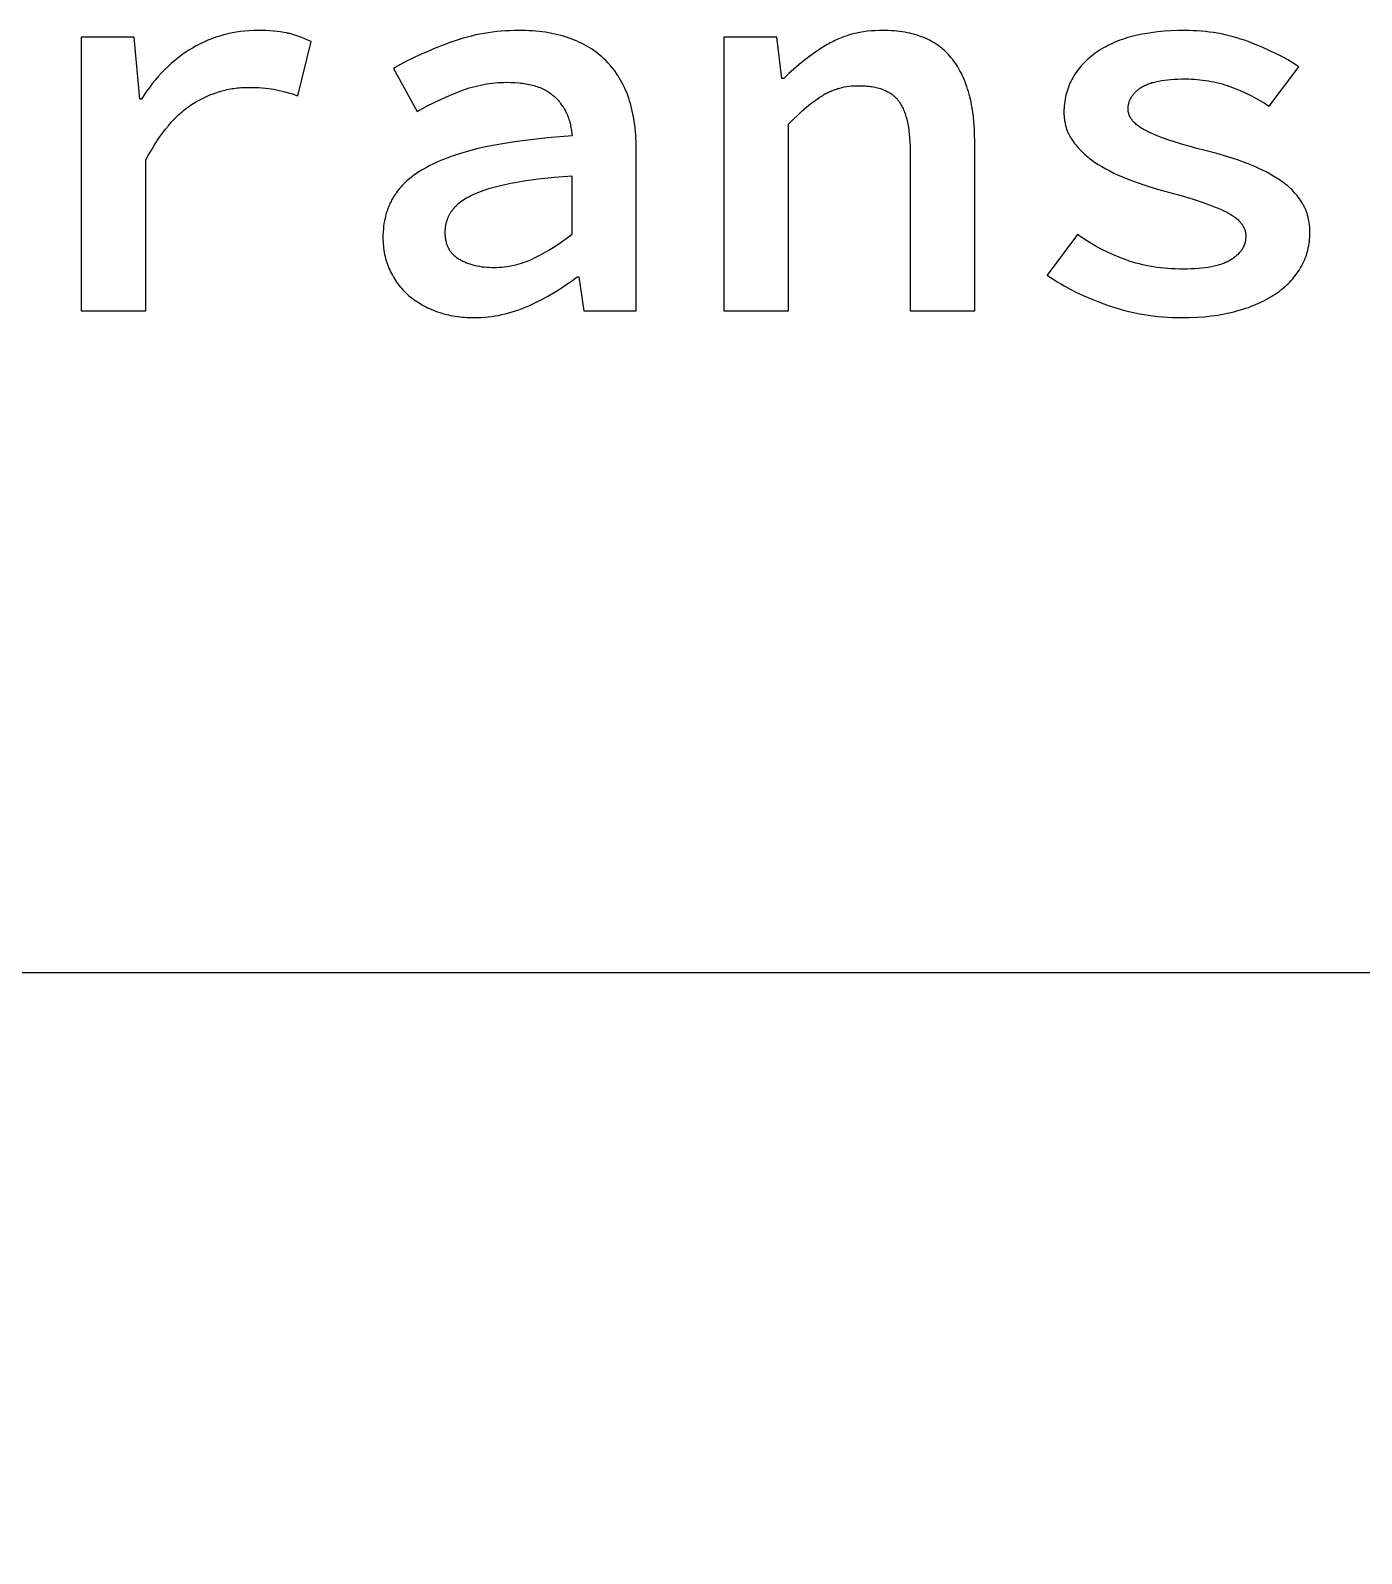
# Model space of a CAD drawing. Extents: x -364 to 3236, y -471 to 545.
# Drawn here: x 1151.5 to 1296.2, y 365.9 to 531.4 of the extents above; entities that cross this region are included whole.
import ezdxf

# ---------------------------------------------------------------- set-up
doc = ezdxf.new("R2010")
doc.units = 0
doc.layers.add('LIVELLO_03', color=3, linetype='CONTINUOUS')

msp = doc.modelspace()

# ---------------------------------------------------------------- linework, layer by layer
at = {"layer": 'LIVELLO_03'}
for points in [[(1163.61, 523.98), (1163.42, 523.98), (1162.82, 530.71), (1157.06, 530.71), (1157.06, 500.95), (1164.09, 500.95), (1164.09, 517.37), (1164.38, 517.91), (1164.68, 518.42), (1164.97, 518.92), (1165.28, 519.39), (1165.58, 519.84), (1165.89, 520.28), (1166.21, 520.69), (1166.53, 521.08), (1166.85, 521.46), (1167.02, 521.63), (1167.18, 521.81), (1167.35, 521.98), (1167.52, 522.14), (1167.68, 522.3), (1167.85, 522.45), (1168.02, 522.6), (1168.19, 522.74), (1168.37, 522.88), (1168.54, 523.01), (1168.71, 523.14), (1168.89, 523.26), (1169.06, 523.38), (1169.24, 523.49), (1169.6, 523.71), (1169.96, 523.9), (1170.32, 524.09), (1170.68, 524.26), (1171.05, 524.42), (1171.41, 524.56), (1171.78, 524.69), (1171.97, 524.75), (1172.15, 524.81), (1172.34, 524.86), (1172.52, 524.91), (1172.71, 524.96), (1172.9, 525), (1173.09, 525.04), (1173.27, 525.08), (1173.46, 525.11), (1173.65, 525.14), (1173.84, 525.17), (1174.03, 525.19), (1174.22, 525.21), (1174.41, 525.22), (1174.6, 525.24), (1174.8, 525.24), (1174.99, 525.25), (1175.18, 525.25), (1175.99, 525.24), (1176.37, 525.22), (1176.73, 525.2), (1177.08, 525.17), (1177.4, 525.13), (1177.71, 525.09), (1178, 525.04), (1178.29, 524.98), (1178.58, 524.92), (1178.89, 524.84), (1179.2, 524.76), (1179.87, 524.57), (1180.58, 524.34), (1182.03, 530.22), (1181.7, 530.38), (1181.37, 530.53), (1181.03, 530.66), (1180.7, 530.79), (1180.38, 530.9), (1180.05, 531), (1179.72, 531.09), (1179.56, 531.12), (1179.39, 531.16), (1179.06, 531.22), (1178.71, 531.28), (1178.34, 531.33), (1177.96, 531.36), (1177.56, 531.39), (1177.15, 531.42), (1176.72, 531.43), (1176.27, 531.43), (1175.79, 531.42), (1175.31, 531.4), (1174.84, 531.37), (1174.37, 531.31), (1173.91, 531.25), (1173.45, 531.16), (1173, 531.07), (1172.55, 530.96), (1172.11, 530.83), (1171.67, 530.69), (1171.24, 530.53), (1170.81, 530.36), (1170.39, 530.17), (1169.97, 529.97), (1169.56, 529.75), (1169.15, 529.52), (1168.75, 529.28), (1168.36, 529.02), (1167.97, 528.75), (1167.59, 528.46), (1167.22, 528.16), (1166.85, 527.85), (1166.49, 527.52), (1166.14, 527.18), (1165.8, 526.83), (1165.47, 526.46), (1165.14, 526.08), (1164.82, 525.69), (1164.5, 525.28), (1164.2, 524.86), (1163.9, 524.43)], [(1189.85, 508.95), (1189.85, 508.71), (1189.86, 508.47), (1189.87, 508.23), (1189.89, 508), (1189.92, 507.77), (1189.95, 507.54), (1189.99, 507.31), (1190.03, 507.09), (1190.08, 506.87), (1190.13, 506.65), (1190.19, 506.44), (1190.26, 506.23), (1190.33, 506.02), (1190.41, 505.81), (1190.49, 505.6), (1190.58, 505.4), (1190.67, 505.2), (1190.77, 505.01), (1190.87, 504.82), (1190.98, 504.63), (1191.09, 504.44), (1191.21, 504.26), (1191.33, 504.08), (1191.45, 503.91), (1191.59, 503.74), (1191.72, 503.57), (1191.86, 503.41), (1192.01, 503.25), (1192.16, 503.09), (1192.31, 502.94), (1192.47, 502.79), (1192.64, 502.64), (1192.8, 502.5), (1192.98, 502.36), (1193.15, 502.23), (1193.33, 502.1), (1193.52, 501.98), (1193.7, 501.85), (1193.9, 501.74), (1194.09, 501.62), (1194.29, 501.51), (1194.49, 501.41), (1194.7, 501.3), (1194.91, 501.21), (1195.12, 501.11), (1195.34, 501.02), (1195.56, 500.94), (1195.79, 500.86), (1196.02, 500.78), (1196.25, 500.71), (1196.48, 500.64), (1196.72, 500.58), (1196.96, 500.52), (1197.2, 500.47), (1197.45, 500.42), (1197.7, 500.38), (1197.95, 500.34), (1198.2, 500.31), (1198.46, 500.28), (1198.72, 500.26), (1198.98, 500.24), (1199.25, 500.23), (1199.52, 500.22), (1199.79, 500.22), (1200.17, 500.23), (1200.54, 500.24), (1200.92, 500.27), (1201.29, 500.3), (1201.67, 500.35), (1202.04, 500.4), (1202.41, 500.47), (1202.78, 500.55), (1203.15, 500.63), (1203.52, 500.73), (1203.88, 500.84), (1204.25, 500.95), (1204.61, 501.08), (1204.97, 501.22), (1205.34, 501.37), (1205.7, 501.52), (1206.41, 501.86), (1207.1, 502.21), (1207.78, 502.57), (1208.45, 502.96), (1209.09, 503.35), (1209.73, 503.77), (1210.34, 504.2), (1210.94, 504.64), (1211.12, 504.64), (1211.67, 500.95), (1217.36, 500.95), (1217.36, 518.58), (1217.35, 519.35), (1217.33, 519.73), (1217.31, 520.1), (1217.28, 520.46), (1217.25, 520.82), (1217.21, 521.17), (1217.16, 521.52), (1217.1, 521.86), (1217.04, 522.2), (1216.98, 522.53), (1216.9, 522.85), (1216.82, 523.17), (1216.74, 523.48), (1216.64, 523.79), (1216.55, 524.09), (1216.44, 524.39), (1216.33, 524.68), (1216.21, 524.96), (1216.09, 525.24), (1215.95, 525.51), (1215.82, 525.78), (1215.67, 526.04), (1215.52, 526.29), (1215.37, 526.54), (1215.2, 526.79), (1215.03, 527.03), (1214.86, 527.26), (1214.68, 527.48), (1214.49, 527.7), (1214.29, 527.92), (1214.09, 528.13), (1213.88, 528.33), (1213.67, 528.53), (1213.45, 528.72), (1213.23, 528.9), (1213, 529.08), (1212.76, 529.25), (1212.52, 529.42), (1212.27, 529.57), (1212.01, 529.73), (1211.76, 529.87), (1211.49, 530.01), (1211.22, 530.14), (1210.94, 530.27), (1210.66, 530.39), (1210.37, 530.5), (1210.08, 530.61), (1209.78, 530.71), (1209.47, 530.8), (1209.16, 530.89), (1208.84, 530.97), (1208.52, 531.04), (1208.19, 531.11), (1207.85, 531.17), (1207.51, 531.23), (1207.16, 531.27), (1206.81, 531.32), (1206.45, 531.35), (1206.09, 531.38), (1205.72, 531.4), (1205.34, 531.42), (1204.58, 531.43), (1204.1, 531.43), (1203.63, 531.41), (1203.15, 531.39), (1202.69, 531.35), (1202.22, 531.31), (1201.75, 531.25), (1201.29, 531.19), (1200.83, 531.11), (1200.38, 531.03), (1199.92, 530.94), (1199.47, 530.83), (1199.02, 530.72), (1198.57, 530.59), (1198.13, 530.46), (1197.68, 530.31), (1197.24, 530.16), (1196.38, 529.84), (1195.53, 529.5), (1194.72, 529.16), (1193.92, 528.81), (1193.16, 528.45), (1192.41, 528.08), (1191.69, 527.7), (1191, 527.31), (1193.55, 522.64), (1194.71, 523.26), (1195.89, 523.83), (1197.09, 524.37), (1198.3, 524.86), (1198.61, 524.97), (1198.92, 525.08), (1199.23, 525.18), (1199.54, 525.27), (1199.85, 525.35), (1200.16, 525.43), (1200.47, 525.5), (1200.78, 525.56), (1201.09, 525.62), (1201.41, 525.66), (1201.72, 525.7), (1202.04, 525.74), (1202.35, 525.76), (1202.67, 525.78), (1202.99, 525.79), (1203.3, 525.8), (1203.75, 525.79), (1204.18, 525.77), (1204.6, 525.74), (1204.8, 525.72), (1205, 525.69), (1205.19, 525.67), (1205.38, 525.64), (1205.57, 525.6), (1205.75, 525.57), (1205.93, 525.53), (1206.1, 525.48), (1206.27, 525.44), (1206.44, 525.39), (1206.6, 525.33), (1206.76, 525.28), (1206.92, 525.22), (1207.07, 525.16), (1207.21, 525.09), (1207.36, 525.02), (1207.5, 524.95), (1207.63, 524.88), (1207.76, 524.8), (1207.89, 524.72), (1208.02, 524.63), (1208.14, 524.54), (1208.25, 524.45), (1208.36, 524.36), (1208.47, 524.26), (1208.58, 524.16), (1208.68, 524.06), (1208.77, 523.95), (1208.87, 523.84), (1208.96, 523.74), (1209.05, 523.63), (1209.14, 523.51), (1209.22, 523.4), (1209.3, 523.28), (1209.38, 523.17), (1209.46, 523.05), (1209.53, 522.93), (1209.6, 522.8), (1209.67, 522.68), (1209.73, 522.55), (1209.79, 522.43), (1209.85, 522.3), (1209.9, 522.16), (1209.96, 522.03), (1210.01, 521.9), (1210.05, 521.76), (1210.1, 521.62), (1210.14, 521.48), (1210.18, 521.34), (1210.21, 521.19), (1210.24, 521.05), (1210.27, 520.9), (1210.3, 520.75), (1210.33, 520.6), (1210.35, 520.45), (1210.37, 520.29), (1210.38, 520.14), (1210.39, 519.98), (1207.74, 519.77), (1205.29, 519.49), (1204.14, 519.33), (1203.04, 519.16), (1202, 518.97), (1201, 518.77), (1200.05, 518.55), (1199.15, 518.31), (1198.29, 518.06), (1197.47, 517.8), (1197.08, 517.66), (1196.7, 517.52), (1196.33, 517.37), (1195.97, 517.22), (1195.62, 517.07), (1195.28, 516.91), (1194.95, 516.75), (1194.64, 516.58), (1194.33, 516.41), (1194.04, 516.24), (1193.75, 516.06), (1193.48, 515.88), (1193.21, 515.69), (1192.96, 515.5), (1192.72, 515.31), (1192.48, 515.11), (1192.26, 514.9), (1192.16, 514.8), (1192.05, 514.69), (1191.95, 514.59), (1191.85, 514.48), (1191.75, 514.37), (1191.66, 514.26), (1191.57, 514.15), (1191.48, 514.04), (1191.39, 513.92), (1191.31, 513.81), (1191.23, 513.69), (1191.15, 513.58), (1191.07, 513.46), (1191, 513.34), (1190.93, 513.22), (1190.86, 513.1), (1190.79, 512.98), (1190.73, 512.86), (1190.67, 512.73), (1190.61, 512.61), (1190.55, 512.48), (1190.5, 512.35), (1190.44, 512.22), (1190.39, 512.09), (1190.34, 511.96), (1190.3, 511.83), (1190.25, 511.7), (1190.21, 511.56), (1190.17, 511.43), (1190.14, 511.29), (1190.07, 511.01), (1190.01, 510.73), (1189.96, 510.44), (1189.92, 510.15), (1189.89, 509.86), (1189.87, 509.56), (1189.85, 509.26)], [(1233.42, 526.22), (1233.18, 526.22), (1232.64, 530.71), (1226.88, 530.71), (1226.88, 500.95), (1233.91, 500.95), (1233.91, 521.25), (1234.42, 521.76), (1234.92, 522.24), (1235.4, 522.69), (1235.88, 523.1), (1236.34, 523.48), (1236.57, 523.65), (1236.8, 523.82), (1237.02, 523.98), (1237.24, 524.13), (1237.45, 524.27), (1237.67, 524.4), (1237.77, 524.47), (1237.88, 524.53), (1237.99, 524.59), (1238.1, 524.64), (1238.21, 524.7), (1238.32, 524.75), (1238.43, 524.8), (1238.55, 524.85), (1238.66, 524.9), (1238.77, 524.95), (1238.89, 524.99), (1239.01, 525.03), (1239.13, 525.07), (1239.24, 525.11), (1239.36, 525.14), (1239.48, 525.17), (1239.73, 525.24), (1239.98, 525.29), (1240.23, 525.33), (1240.48, 525.37), (1240.74, 525.4), (1241.01, 525.42), (1241.27, 525.43), (1241.55, 525.43), (1241.74, 525.43), (1241.92, 525.43), (1242.11, 525.42), (1242.29, 525.41), (1242.47, 525.39), (1242.64, 525.37), (1242.81, 525.35), (1242.98, 525.33), (1243.14, 525.3), (1243.3, 525.27), (1243.45, 525.24), (1243.6, 525.2), (1243.75, 525.16), (1243.9, 525.11), (1244.04, 525.07), (1244.17, 525.02), (1244.31, 524.96), (1244.44, 524.91), (1244.56, 524.84), (1244.69, 524.78), (1244.81, 524.71), (1244.92, 524.64), (1244.98, 524.61), (1245.03, 524.57), (1245.09, 524.53), (1245.14, 524.49), (1245.19, 524.46), (1245.25, 524.42), (1245.3, 524.37), (1245.35, 524.33), (1245.4, 524.29), (1245.45, 524.25), (1245.49, 524.2), (1245.54, 524.16), (1245.58, 524.11), (1245.63, 524.06), (1245.67, 524.02), (1245.72, 523.97), (1245.76, 523.92), (1245.8, 523.87), (1245.84, 523.82), (1245.88, 523.77), (1245.96, 523.66), (1246.03, 523.55), (1246.1, 523.44), (1246.17, 523.32), (1246.24, 523.2), (1246.3, 523.07), (1246.36, 522.94), (1246.42, 522.81), (1246.48, 522.67), (1246.53, 522.53), (1246.59, 522.39), (1246.64, 522.24), (1246.68, 522.09), (1246.73, 521.93), (1246.77, 521.77), (1246.81, 521.61), (1246.85, 521.44), (1246.88, 521.27), (1246.95, 520.91), (1247, 520.54), (1247.04, 520.16), (1247.08, 519.76), (1247.1, 519.34), (1247.12, 518.91), (1247.12, 518.46), (1247.12, 500.95), (1254.15, 500.95), (1254.15, 519.37), (1254.14, 520.09), (1254.11, 520.78), (1254.07, 521.46), (1254, 522.11), (1253.91, 522.74), (1253.86, 523.05), (1253.81, 523.36), (1253.75, 523.65), (1253.69, 523.95), (1253.62, 524.23), (1253.55, 524.52), (1253.47, 524.79), (1253.38, 525.06), (1253.3, 525.33), (1253.2, 525.59), (1253.11, 525.85), (1253.01, 526.1), (1252.9, 526.34), (1252.79, 526.58), (1252.67, 526.82), (1252.55, 527.05), (1252.43, 527.27), (1252.3, 527.49), (1252.16, 527.7), (1252.02, 527.91), (1251.88, 528.11), (1251.73, 528.31), (1251.57, 528.5), (1251.41, 528.69), (1251.25, 528.87), (1251.08, 529.04), (1250.9, 529.21), (1250.72, 529.37), (1250.54, 529.53), (1250.34, 529.68), (1250.15, 529.82), (1249.95, 529.96), (1249.74, 530.09), (1249.53, 530.21), (1249.31, 530.33), (1249.08, 530.44), (1248.86, 530.55), (1248.62, 530.65), (1248.38, 530.75), (1248.14, 530.83), (1247.89, 530.92), (1247.63, 530.99), (1247.37, 531.06), (1247.1, 531.13), (1246.83, 531.19), (1246.56, 531.24), (1246.27, 531.28), (1245.99, 531.32), (1245.69, 531.36), (1245.4, 531.38), (1245.09, 531.4), (1244.78, 531.42), (1244.47, 531.43), (1244.15, 531.43), (1243.72, 531.43), (1243.3, 531.41), (1242.89, 531.38), (1242.48, 531.34), (1242.08, 531.28), (1241.68, 531.22), (1241.3, 531.14), (1240.92, 531.05), (1240.54, 530.94), (1240.36, 530.89), (1240.18, 530.83), (1240, 530.77), (1239.82, 530.7), (1239.64, 530.63), (1239.46, 530.56), (1239.29, 530.49), (1239.12, 530.41), (1238.95, 530.33), (1238.78, 530.25), (1238.61, 530.16), (1238.45, 530.07), (1238.28, 529.98), (1238.12, 529.89), (1237.48, 529.49), (1236.86, 529.08), (1236.25, 528.65), (1235.66, 528.2), (1235.08, 527.73), (1234.51, 527.24), (1233.96, 526.74)], [(1265.3, 509.25), (1262.03, 504.83), (1262.38, 504.59), (1262.74, 504.35), (1263.11, 504.12), (1263.49, 503.89), (1263.87, 503.67), (1264.27, 503.46), (1265.08, 503.04), (1265.92, 502.64), (1266.79, 502.26), (1267.7, 501.9), (1268.64, 501.55), (1269.11, 501.39), (1269.6, 501.24), (1270.08, 501.1), (1270.57, 500.97), (1271.06, 500.85), (1271.55, 500.74), (1272.05, 500.64), (1272.55, 500.55), (1273.05, 500.48), (1273.55, 500.41), (1274.06, 500.35), (1274.57, 500.3), (1275.08, 500.27), (1275.6, 500.24), (1276.11, 500.23), (1276.64, 500.22), (1277.47, 500.23), (1278.28, 500.27), (1279.07, 500.32), (1279.83, 500.4), (1280.57, 500.5), (1280.93, 500.56), (1281.28, 500.63), (1281.63, 500.7), (1281.97, 500.78), (1282.31, 500.86), (1282.64, 500.95), (1283.27, 501.14), (1283.58, 501.24), (1283.89, 501.34), (1284.18, 501.45), (1284.47, 501.57), (1284.75, 501.68), (1285.03, 501.8), (1285.3, 501.93), (1285.56, 502.06), (1285.82, 502.19), (1286.07, 502.33), (1286.31, 502.47), (1286.55, 502.61), (1286.78, 502.76), (1287, 502.92), (1287.22, 503.07), (1287.43, 503.23), (1287.63, 503.4), (1287.83, 503.56), (1288.02, 503.74), (1288.2, 503.91), (1288.38, 504.09), (1288.55, 504.27), (1288.71, 504.45), (1288.87, 504.64), (1289.02, 504.83), (1289.16, 505.02), (1289.3, 505.22), (1289.43, 505.42), (1289.55, 505.62), (1289.67, 505.83), (1289.78, 506.04), (1289.88, 506.25), (1289.98, 506.46), (1290.06, 506.68), (1290.15, 506.89), (1290.22, 507.11), (1290.29, 507.34), (1290.35, 507.56), (1290.4, 507.79), (1290.45, 508.02), (1290.49, 508.25), (1290.52, 508.48), (1290.54, 508.71), (1290.56, 508.95), (1290.57, 509.19), (1290.58, 509.43), (1290.57, 509.66), (1290.56, 509.88), (1290.55, 510.1), (1290.52, 510.31), (1290.5, 510.53), (1290.46, 510.74), (1290.42, 510.94), (1290.37, 511.14), (1290.32, 511.34), (1290.26, 511.54), (1290.22, 511.64), (1290.19, 511.73), (1290.15, 511.83), (1290.12, 511.92), (1290.08, 512.01), (1290.04, 512.11), (1289.99, 512.2), (1289.95, 512.29), (1289.9, 512.38), (1289.86, 512.47), (1289.81, 512.56), (1289.76, 512.64), (1289.65, 512.82), (1289.54, 512.99), (1289.43, 513.15), (1289.31, 513.32), (1289.18, 513.48), (1289.05, 513.64), (1288.91, 513.79), (1288.77, 513.95), (1288.63, 514.1), (1288.47, 514.24), (1288.32, 514.39), (1288.16, 514.53), (1287.99, 514.67), (1287.82, 514.81), (1287.64, 514.94), (1287.45, 515.07), (1287.27, 515.2), (1287.07, 515.32), (1286.67, 515.57), (1286.26, 515.81), (1285.82, 516.05), (1285.36, 516.27), (1284.89, 516.49), (1284.39, 516.71), (1283.88, 516.92), (1283.35, 517.12), (1282.8, 517.32), (1281.66, 517.7), (1280.45, 518.06), (1279.18, 518.4), (1278.29, 518.62), (1277.44, 518.84), (1276.62, 519.07), (1275.85, 519.31), (1275.12, 519.56), (1274.43, 519.8), (1273.8, 520.06), (1273.5, 520.18), (1273.21, 520.31), (1272.94, 520.44), (1272.81, 520.51), (1272.68, 520.58), (1272.56, 520.64), (1272.44, 520.71), (1272.32, 520.79), (1272.21, 520.86), (1272.1, 520.93), (1272, 521), (1271.9, 521.08), (1271.8, 521.15), (1271.71, 521.23), (1271.62, 521.31), (1271.54, 521.38), (1271.45, 521.46), (1271.42, 521.5), (1271.38, 521.54), (1271.34, 521.58), (1271.31, 521.62), (1271.27, 521.67), (1271.24, 521.71), (1271.21, 521.75), (1271.18, 521.79), (1271.15, 521.83), (1271.12, 521.88), (1271.09, 521.92), (1271.07, 521.96), (1271.04, 522), (1271.02, 522.05), (1271, 522.09), (1270.98, 522.14), (1270.96, 522.18), (1270.94, 522.23), (1270.92, 522.27), (1270.91, 522.32), (1270.89, 522.36), (1270.88, 522.41), (1270.87, 522.46), (1270.86, 522.5), (1270.85, 522.55), (1270.84, 522.6), (1270.83, 522.64), (1270.83, 522.69), (1270.82, 522.74), (1270.82, 522.79), (1270.82, 522.84), (1270.82, 522.89), (1270.82, 522.97), (1270.82, 523.06), (1270.83, 523.14), (1270.84, 523.23), (1270.85, 523.31), (1270.87, 523.39), (1270.88, 523.47), (1270.91, 523.56), (1270.93, 523.64), (1270.95, 523.71), (1270.98, 523.79), (1271.01, 523.87), (1271.05, 523.94), (1271.08, 524.02), (1271.12, 524.09), (1271.17, 524.17), (1271.21, 524.24), (1271.26, 524.31), (1271.31, 524.38), (1271.36, 524.45), (1271.42, 524.52), (1271.48, 524.59), (1271.54, 524.66), (1271.6, 524.72), (1271.67, 524.79), (1271.74, 524.85), (1271.81, 524.92), (1271.89, 524.98), (1271.96, 525.04), (1272.04, 525.1), (1272.13, 525.16), (1272.21, 525.22), (1272.26, 525.25), (1272.3, 525.28), (1272.39, 525.33), (1272.49, 525.39), (1272.59, 525.44), (1272.7, 525.49), (1272.81, 525.54), (1272.92, 525.59), (1273.04, 525.63), (1273.16, 525.67), (1273.28, 525.72), (1273.41, 525.76), (1273.55, 525.79), (1273.68, 525.83), (1273.83, 525.86), (1274.12, 525.92), (1274.43, 525.98), (1274.76, 526.03), (1275.1, 526.07), (1275.46, 526.1), (1275.84, 526.13), (1276.23, 526.14), (1276.64, 526.16), (1277.06, 526.16), (1277.38, 526.16), (1277.69, 526.15), (1278.01, 526.13), (1278.32, 526.11), (1278.62, 526.08), (1278.93, 526.04), (1279.24, 526), (1279.54, 525.96), (1279.84, 525.9), (1280.14, 525.84), (1280.43, 525.77), (1280.73, 525.7), (1281.02, 525.62), (1281.31, 525.53), (1281.59, 525.44), (1281.88, 525.34), (1282.44, 525.13), (1283, 524.9), (1283.54, 524.66), (1284.08, 524.39), (1284.61, 524.12), (1285.13, 523.82), (1285.65, 523.52), (1286.15, 523.19), (1289.36, 527.49), (1288.77, 527.87), (1288.16, 528.23), (1287.51, 528.59), (1286.83, 528.93), (1286.13, 529.27), (1285.4, 529.6), (1284.64, 529.91), (1283.85, 530.22), (1283.45, 530.37), (1283.04, 530.5), (1282.63, 530.63), (1282.22, 530.75), (1281.8, 530.86), (1281.38, 530.96), (1280.96, 531.05), (1280.53, 531.13), (1280.1, 531.2), (1279.67, 531.26), (1279.23, 531.31), (1278.79, 531.36), (1278.35, 531.39), (1277.9, 531.41), (1277.45, 531.43), (1277, 531.43), (1276.22, 531.42), (1275.46, 531.39), (1274.72, 531.34), (1274, 531.28), (1273.31, 531.19), (1272.64, 531.08), (1272.32, 531.02), (1272, 530.96), (1271.69, 530.89), (1271.38, 530.81), (1271.08, 530.73), (1270.78, 530.65), (1270.49, 530.56), (1270.21, 530.46), (1269.93, 530.36), (1269.65, 530.26), (1269.39, 530.15), (1269.12, 530.03), (1268.87, 529.92), (1268.62, 529.79), (1268.38, 529.66), (1268.14, 529.53), (1267.9, 529.39), (1267.68, 529.25), (1267.46, 529.1), (1267.24, 528.95), (1267.03, 528.79), (1266.83, 528.63), (1266.64, 528.47), (1266.45, 528.3), (1266.26, 528.14), (1266.09, 527.96), (1265.92, 527.79), (1265.76, 527.61), (1265.6, 527.43), (1265.45, 527.25), (1265.31, 527.07), (1265.17, 526.88), (1265.04, 526.69), (1264.92, 526.49), (1264.81, 526.3), (1264.7, 526.1), (1264.59, 525.9), (1264.5, 525.69), (1264.41, 525.48), (1264.33, 525.27), (1264.25, 525.06), (1264.18, 524.84), (1264.12, 524.62), (1264.06, 524.4), (1264.01, 524.18), (1263.97, 523.95), (1263.93, 523.72), (1263.9, 523.49), (1263.88, 523.25), (1263.86, 523.01), (1263.85, 522.77), (1263.85, 522.52), (1263.85, 522.31), (1263.86, 522.1), (1263.87, 522), (1263.88, 521.9), (1263.89, 521.8), (1263.91, 521.7), (1263.92, 521.6), (1263.94, 521.5), (1263.96, 521.4), (1263.98, 521.3), (1264, 521.2), (1264.02, 521.11), (1264.05, 521.01), (1264.08, 520.92), (1264.1, 520.82), (1264.14, 520.73), (1264.17, 520.64), (1264.2, 520.54), (1264.24, 520.45), (1264.28, 520.36), (1264.32, 520.27), (1264.36, 520.18), (1264.4, 520.09), (1264.45, 520.01), (1264.5, 519.92), (1264.54, 519.83), (1264.59, 519.75), (1264.65, 519.66), (1264.7, 519.58), (1264.76, 519.49), (1264.87, 519.33), (1264.99, 519.16), (1265.12, 519), (1265.25, 518.85), (1265.38, 518.69), (1265.52, 518.54), (1265.67, 518.38), (1265.82, 518.24), (1265.97, 518.09), (1266.13, 517.94), (1266.29, 517.8), (1266.46, 517.66), (1266.63, 517.53), (1266.81, 517.39), (1266.99, 517.26), (1267.18, 517.13), (1267.57, 516.88), (1267.97, 516.63), (1268.39, 516.39), (1268.82, 516.16), (1269.26, 515.94), (1269.73, 515.72), (1270.2, 515.51), (1270.7, 515.31), (1271.7, 514.93), (1272.73, 514.58), (1273.76, 514.27), (1274.82, 513.98), (1276.94, 513.38), (1277.89, 513.09), (1278.76, 512.8), (1279.55, 512.52), (1280.27, 512.24), (1280.6, 512.11), (1280.92, 511.97), (1281.21, 511.84), (1281.48, 511.71), (1281.62, 511.64), (1281.74, 511.57), (1281.86, 511.5), (1281.98, 511.43), (1282.1, 511.36), (1282.21, 511.29), (1282.31, 511.22), (1282.41, 511.14), (1282.51, 511.07), (1282.6, 510.99), (1282.69, 510.92), (1282.78, 510.84), (1282.86, 510.76), (1282.93, 510.68), (1283.01, 510.6), (1283.04, 510.56), (1283.08, 510.52), (1283.11, 510.47), (1283.14, 510.43), (1283.17, 510.39), (1283.2, 510.35), (1283.23, 510.31), (1283.26, 510.26), (1283.28, 510.22), (1283.31, 510.18), (1283.33, 510.13), (1283.36, 510.09), (1283.38, 510.05), (1283.4, 510), (1283.42, 509.96), (1283.44, 509.91), (1283.46, 509.87), (1283.47, 509.82), (1283.49, 509.78), (1283.5, 509.73), (1283.52, 509.69), (1283.53, 509.64), (1283.54, 509.6), (1283.55, 509.55), (1283.56, 509.5), (1283.57, 509.45), (1283.58, 509.41), (1283.59, 509.36), (1283.59, 509.31), (1283.6, 509.26), (1283.6, 509.22), (1283.6, 509.17), (1283.61, 509.12), (1283.61, 509.07), (1283.6, 508.97), (1283.6, 508.87), (1283.59, 508.78), (1283.58, 508.68), (1283.57, 508.64), (1283.57, 508.59), (1283.56, 508.54), (1283.55, 508.5), (1283.54, 508.45), (1283.53, 508.41), (1283.52, 508.36), (1283.5, 508.32), (1283.49, 508.27), (1283.48, 508.23), (1283.46, 508.18), (1283.45, 508.14), (1283.43, 508.1), (1283.41, 508.05), (1283.39, 508.01), (1283.38, 507.97), (1283.36, 507.93), (1283.34, 507.88), (1283.31, 507.84), (1283.29, 507.8), (1283.27, 507.76), (1283.25, 507.72), (1283.2, 507.64), (1283.14, 507.56), (1283.09, 507.48), (1283.03, 507.4), (1282.97, 507.32), (1282.9, 507.25), (1282.83, 507.17), (1282.76, 507.1), (1282.69, 507.03), (1282.61, 506.96), (1282.53, 506.89), (1282.44, 506.82), (1282.35, 506.75), (1282.26, 506.69), (1282.17, 506.62), (1282.07, 506.56), (1281.97, 506.49), (1281.87, 506.43), (1281.76, 506.37), (1281.65, 506.31), (1281.53, 506.26), (1281.41, 506.2), (1281.29, 506.15), (1281.16, 506.1), (1281.03, 506.06), (1280.9, 506.01), (1280.76, 505.97), (1280.62, 505.92), (1280.48, 505.88), (1280.33, 505.85), (1280.18, 505.81), (1279.86, 505.74), (1279.53, 505.68), (1279.19, 505.63), (1278.83, 505.59), (1278.46, 505.56), (1278.07, 505.53), (1277.67, 505.51), (1277.25, 505.5), (1276.82, 505.49), (1276.39, 505.5), (1275.97, 505.51), (1275.55, 505.53), (1275.13, 505.56), (1274.73, 505.59), (1274.33, 505.63), (1273.93, 505.68), (1273.54, 505.74), (1273.15, 505.81), (1272.77, 505.88), (1272.4, 505.97), (1272.03, 506.06), (1271.66, 506.15), (1271.31, 506.26), (1270.95, 506.37), (1270.61, 506.49), (1269.92, 506.75), (1269.24, 507.04), (1268.57, 507.35), (1267.9, 507.68), (1267.24, 508.04), (1266.59, 508.42), (1265.94, 508.82)], [(1196.58, 509.49), (1196.58, 509.37), (1196.58, 509.25), (1196.59, 509.13), (1196.6, 509.01), (1196.61, 508.89), (1196.63, 508.78), (1196.65, 508.67), (1196.67, 508.56), (1196.7, 508.45), (1196.73, 508.35), (1196.76, 508.25), (1196.79, 508.15), (1196.83, 508.05), (1196.87, 507.95), (1196.89, 507.9), (1196.92, 507.86), (1196.94, 507.81), (1196.96, 507.77), (1196.99, 507.72), (1197.01, 507.68), (1197.04, 507.63), (1197.06, 507.59), (1197.09, 507.55), (1197.12, 507.5), (1197.15, 507.46), (1197.18, 507.42), (1197.21, 507.38), (1197.24, 507.34), (1197.27, 507.3), (1197.31, 507.26), (1197.34, 507.22), (1197.37, 507.18), (1197.41, 507.14), (1197.44, 507.11), (1197.48, 507.07), (1197.52, 507.03), (1197.6, 506.96), (1197.68, 506.89), (1197.76, 506.83), (1197.84, 506.76), (1197.93, 506.7), (1198.03, 506.64), (1198.12, 506.58), (1198.22, 506.53), (1198.32, 506.47), (1198.42, 506.42), (1198.52, 506.37), (1198.62, 506.32), (1198.73, 506.27), (1198.83, 506.23), (1198.94, 506.19), (1199.05, 506.14), (1199.16, 506.1), (1199.27, 506.07), (1199.38, 506.03), (1199.49, 506), (1199.61, 505.96), (1199.84, 505.9), (1200.08, 505.85), (1200.33, 505.8), (1200.58, 505.76), (1200.83, 505.73), (1201.09, 505.71), (1201.36, 505.69), (1201.63, 505.68), (1201.91, 505.67), (1202.19, 505.68), (1202.47, 505.69), (1202.74, 505.71), (1203.02, 505.74), (1203.3, 505.77), (1203.57, 505.82), (1203.84, 505.87), (1204.11, 505.92), (1204.38, 505.99), (1204.65, 506.07), (1204.92, 506.15), (1205.19, 506.24), (1205.45, 506.33), (1205.72, 506.44), (1205.98, 506.55), (1206.24, 506.67), (1206.76, 506.93), (1207.29, 507.21), (1207.81, 507.51), (1208.33, 507.83), (1208.84, 508.17), (1209.36, 508.53), (1209.88, 508.91), (1210.39, 509.31), (1210.39, 515.61), (1208.48, 515.45), (1206.73, 515.26), (1205.14, 515.04), (1204.41, 514.92), (1203.73, 514.8), (1203.08, 514.66), (1202.46, 514.52), (1201.88, 514.37), (1201.33, 514.21), (1200.82, 514.05), (1200.58, 513.96), (1200.34, 513.87), (1200.11, 513.78), (1199.9, 513.69), (1199.69, 513.59), (1199.48, 513.49), (1199.29, 513.39), (1199.1, 513.29), (1198.93, 513.19), (1198.75, 513.09), (1198.59, 512.98), (1198.43, 512.87), (1198.28, 512.76), (1198.14, 512.65), (1198, 512.54), (1197.87, 512.43), (1197.81, 512.37), (1197.75, 512.31), (1197.69, 512.25), (1197.63, 512.19), (1197.58, 512.13), (1197.52, 512.07), (1197.47, 512.01), (1197.42, 511.95), (1197.38, 511.89), (1197.33, 511.83), (1197.28, 511.77), (1197.24, 511.71), (1197.2, 511.64), (1197.16, 511.58), (1197.12, 511.52), (1197.09, 511.45), (1197.05, 511.39), (1197.02, 511.32), (1196.98, 511.26), (1196.95, 511.19), (1196.92, 511.13), (1196.89, 511.06), (1196.86, 510.99), (1196.84, 510.93), (1196.81, 510.86), (1196.79, 510.79), (1196.76, 510.72), (1196.74, 510.65), (1196.72, 510.58), (1196.7, 510.51), (1196.69, 510.44), (1196.67, 510.37), (1196.65, 510.3), (1196.64, 510.23), (1196.63, 510.16), (1196.62, 510.09), (1196.61, 510.01), (1196.6, 509.94), (1196.59, 509.87), (1196.59, 509.79), (1196.58, 509.72), (1196.58, 509.64)], [(836.42, -471), (2036.42, -471), (2036.42, 429), (836.42, 429)]]:
    msp.add_lwpolyline(points, close=True, dxfattribs=at)

doc.saveas('drawing.dxf')
